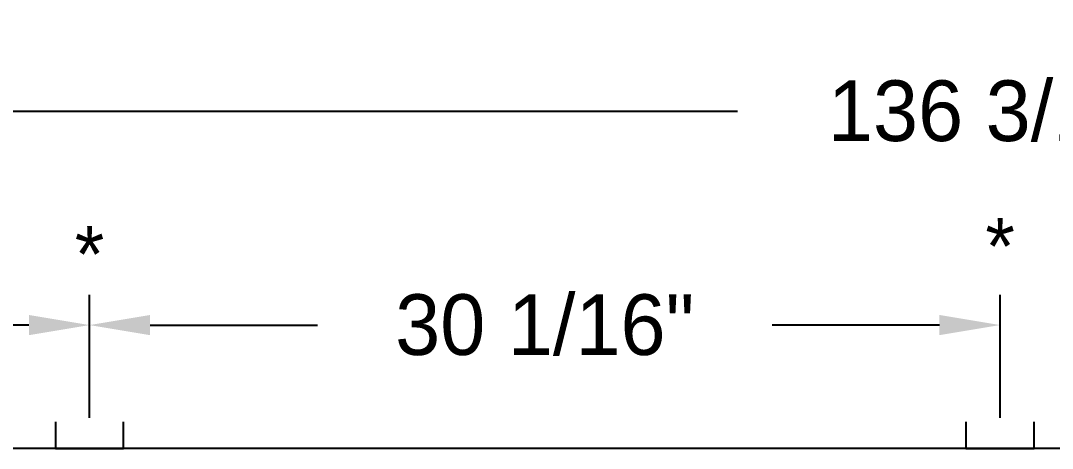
# Model space of a CAD drawing. Extents: x 5 to 331, y -33 to 175.
# Drawn here: x 105.28 to 139.33, y 76.5 to 90.6 of the extents above; entities that cross this region are included whole.
import ezdxf
from ezdxf.enums import TextEntityAlignment as Align

# ---------------------------------------------------------------- set-up
doc = ezdxf.new("R2010")
doc.units = 0
doc.header["$MEASUREMENT"] = 0
doc.layers.add('0 Unit', color=7, linetype='CONTINUOUS')
doc.dimstyles.get("Standard").update_dxf_attribs({"dimtxt": 2, "dimasz": 2, "dimexe": 1, "dimexo": 1, "dimgap": 1, "dimtad": 0, "dimtih": 1, "dimtoh": 1, "dimdec": 4, "dimzin": 0, "dimdsep": 46, "dimlunit": 5, "dimtxsty": 'STANDARD', "dimcen": 0.09, "dimadec": 0, "dimazin": 0, "dimtfac": 1, "dimtdec": 4, "dimtofl": 0, "dimtmove": 0, "dimatfit": 3, "dimfxl": 1, "dimfrac": 2, "dimtolj": 1, "dimtzin": 0, "dimarcsym": 0})

# ---------------------------------------------------------------- blocks, each defined once
blk = doc.blocks.new('*D19')
at = {"layer": '0 Unit', "color": 0, "lineweight": -2}
for p, q in [((69.506, 77.502), (69.506, 88.615)), ((205.693, 77.502), (205.693, 88.615)), ((71.506, 87.615), (128.933, 87.615)), ((203.693, 87.615), (146.266, 87.615))]:
    blk.add_line(p, q, dxfattribs=at)
at = {"layer": '0 Unit', "color": 0}
for points in [[(71.506, 87.949), (71.506, 87.282), (69.506, 87.615)], [(203.693, 87.949), (203.693, 87.282), (205.693, 87.615)]]:
    blk.add_solid(points, dxfattribs=at)
at = {"layer": '0 Unit', "color": 0, "insert": (137.599, 87.615), "char_height": 2, "attachment_point": 5}
blk.add_mtext('\\A1;136 3/16"', dxfattribs=at)
blk = doc.blocks.new('*D24')
at = {"layer": '0 Unit', "color": 0, "lineweight": -2}
for p, q in [((77.068, 77.502), (77.068, 81.565)), ((107.552, 77.502), (107.552, 81.565)), ((79.068, 80.565), (85.477, 80.565)), ((105.552, 80.565), (99.144, 80.565))]:
    blk.add_line(p, q, dxfattribs=at)
at = {"layer": '0 Unit', "color": 0}
for points in [[(79.068, 80.898), (79.068, 80.232), (77.068, 80.565)], [(105.552, 80.898), (105.552, 80.232), (107.552, 80.565)]]:
    blk.add_solid(points, dxfattribs=at)
at = {"layer": '0 Unit', "color": 0, "insert": (92.31, 80.565), "char_height": 2, "attachment_point": 5}
blk.add_mtext('\\A1;30 1/2"', dxfattribs=at)
blk = doc.blocks.new('*D25')
at = {"layer": '0 Unit', "color": 0, "lineweight": -2}
for p, q in [((107.552, 77.502), (107.552, 81.565)), ((137.599, 77.502), (137.599, 81.565)), ((109.552, 80.565), (115.076, 80.565)), ((135.599, 80.565), (130.076, 80.565))]:
    blk.add_line(p, q, dxfattribs=at)
at = {"layer": '0 Unit', "color": 0}
for points in [[(109.552, 80.898), (109.552, 80.232), (107.552, 80.565)], [(135.599, 80.898), (135.599, 80.232), (137.599, 80.565)]]:
    blk.add_solid(points, dxfattribs=at)
at = {"layer": '0 Unit', "color": 0, "insert": (122.576, 80.565), "char_height": 2, "attachment_point": 5}
blk.add_mtext('\\A1;30 1/16"', dxfattribs=at)

msp = doc.modelspace()

# ---------------------------------------------------------------- linework, layer by layer
at = {"layer": '0 Unit'}
for p, q in [((106.42741, 77.37697), (106.42741, 76.50197)), ((108.67741, 76.50197), (108.67741, 77.37697)), ((136.47428, 77.37697), (136.47428, 76.50197)), ((138.72428, 76.50197), (138.72428, 77.37697)), ((205.69303, 76.50197), (69.50553, 76.50197)), ((106.42741, 76.50197), (108.67741, 76.50197)), ((136.47428, 76.50197), (138.72428, 76.50197))]:
    msp.add_line(p, q, dxfattribs=at)

# ---------------------------------------------------------------- texts
for p in [(137.60194, 82.22631), (107.55507, 81.96463)]:
    msp.add_text('*', height=1.87063, dxfattribs=at).set_placement(p, align=Align.CENTER)

# ---------------------------------------------------------------- dimensions: what is measured, and where the dimension line sits
for base, p1, p2, picture, middle in [((205.69303, 87.61527), (69.50553, 76.50197), (205.69303, 76.50197), '*D19', (137.59928, 87.61527)), ((107.55241, 80.56487), (77.06803, 76.50197), (107.55241, 76.50197), '*D24', (92.31022, 80.56487)), ((137.59928, 80.56487), (107.55241, 76.50197), (137.59928, 76.50197), '*D25', (122.57584, 80.56487))]:
    dim = msp.add_linear_dim(base=base, p1=p1, p2=p2, dimstyle='Standard', override={"dimpost": '"'}, dxfattribs=at)
    dim.commit()
    dim.dimension.update_dxf_attribs({"geometry": picture, "text_midpoint": middle})

doc.saveas('drawing.dxf')
